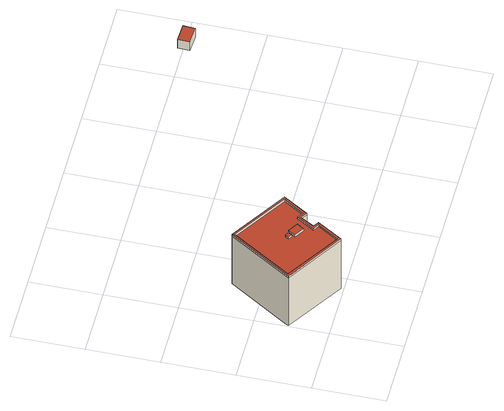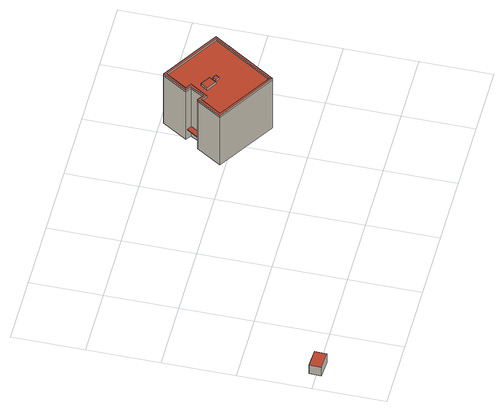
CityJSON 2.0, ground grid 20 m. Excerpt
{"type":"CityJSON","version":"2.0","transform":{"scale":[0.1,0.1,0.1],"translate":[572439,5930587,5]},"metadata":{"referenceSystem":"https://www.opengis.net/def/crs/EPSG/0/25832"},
"CityObjects":{
"building1":{"type":"Building","attributes":{"Grundfläche 2D":"389.869679","Grundhöhe NN":"5.201"},"children":["building1-1","building1-2","building1-3"],"geometry":[{"type":"Solid","lod":"3","boundaries":[[[[0,1,2,3,4,5,6,7,8,9,10,11,12]],[[13,14,15,4,3,16,17,11,10,18,19]],[[20,21,22,23,24,25,26,27]],[[28,29,5,4]],[[29,30,6,5]],[[31,32,8,7,6,30]],[[32,33,9,8]],[[33,34,10,9]],[[12,11,26,25]],[[0,12,25,24]],[[23,1,0,24]],[[23,22,2,1]],[[22,21,3,2]],[[16,3,21,20]],[[17,16,20,27]],[[27,26,11,17]],[[34,35,36,19,18,10]],[[36,37,38,39,15,14,13,19]],[[39,28,4,15]],[[34,33,40,41]],[[42,36,35,34,41,43]],[[44,45,39,38,37,36,42,46]],[[28,39,45,47]],[[48,30,29,49,50,51,52,53]],[[49,29,28,47,51,50]],[[32,31,30,48,53,52,54,55]],[[33,32,55,40]],[[46,42,43,41,40,55,54,52,51,47,45,44]]]],"semantics":{"surfaces":[{"type":"RoofSurface"},{"type":"WallSurface"},{"type":"GroundSurface"}],"values":[[0,0,0,1,1,1,1,1,1,1,1,1,1,1,1,1,1,1,1,1,1,1,1,1,1,1,1,2]]}}]},
"building1-1":{"type":"BuildingInstallation","parents":["building1"],"geometry":[{"type":"MultiSurface","lod":"3","boundaries":[[[56,57,58,59,60]],[[61,58,57,56,62,63]],[[61,64,59,58]],[[64,65,60,59]],[[56,60,65,62]]],"semantics":{"surfaces":[{"type":"RoofSurface"},{"type":"WallSurface"}],"values":[0,1,1,1,1]}}]},
"building1-2":{"type":"BuildingInstallation","parents":["building1"],"geometry":[{"type":"MultiSurface","lod":"3","boundaries":[[[66,67,68,69]],[[69,68,70,71]],[[71,72,66,69]],[[67,66,72,73]],[[73,70,68,67]]],"semantics":{"surfaces":[{"type":"RoofSurface"},{"type":"WallSurface"}],"values":[0,1,1,1,1]}}]},
"building1-3":{"type":"BuildingInstallation","parents":["building1"],"geometry":[{"type":"MultiSurface","lod":"3","boundaries":[[[74,75,48,49]],[[75,76,53,48]],[[48,53,50,49]],[[75,74,77,76]],[[74,49,50,77]],[[76,77,50,53]]],"semantics":{"surfaces":[{"type":"RoofSurface"},{"type":"WallSurface"},{"type":"OuterCeilingSurface"}],"values":[0,1,1,1,1,2]}}]},
"building2":{"type":"Building","attributes":{"Grundfläche 2D":"17.164168","Grundhöhe NN":"5.356"},"geometry":[{"type":"Solid","lod":"3","boundaries":[[[[78,79,80,81]],[[82,83,81,80]],[[83,84,78,81]],[[84,85,79,78]],[[85,82,80,79]],[[85,84,83,82]]]],"semantics":{"surfaces":[{"type":"RoofSurface"},{"type":"WallSurface"},{"type":"GroundSurface"}],"values":[[0,1,1,1,1,2]]}}]}
},
"vertices":[
[232,125,186],[216,136,186],[185,87,186],[202,77,186],[210,79,186],[194,89,186],[217,127,186],[230,119,186],[234,116,186],[278,185,186],[117,287,186],[118,279,186],[269,183,186],[8,109,186],[9,108,186],[166,9,186],[164,18,186],[13,114,186],[8,117,186],[5,111,186],[164,18,180],[202,77,180],[185,87,180],[216,136,180],[232,125,180],[269,183,180],[118,279,180],[13,114,180],[210,79,180],[194,89,180],[217,127,180],[230,119,180],[234,116,180],[278,185,180],[117,287,180],[8,117,180],[5,111,180],[8,109,180],[9,108,180],[166,9,180],[278,185,2],[117,287,2],[5,111,2],[8,117,2],[9,108,2],[166,9,2],[8,109,2],[210,79,2],[217,127,39],[194,89,39],[194,89,37],[194,89,2],[217,127,2],[217,127,37],[230,119,2],[234,116,2],
[164,148,187],[161,143,187],[152,128,187],[178,111,187],[191,131,187],[152,128,180],[164,148,180],[161,143,180],[178,111,180],[191,131,180],
[149,136,187],[156,146,187],[146,152,187],[140,142,187],[146,152,180],[140,142,180],[149,136,180],[156,146,180],
[206,81,39],[230,119,39],[230,119,37],[206,81,37],
[902,617,36],[901,583,36],[951,581,36],[953,615,36],[951,581,4],[953,615,4],[902,617,4],[901,583,4]
]}
